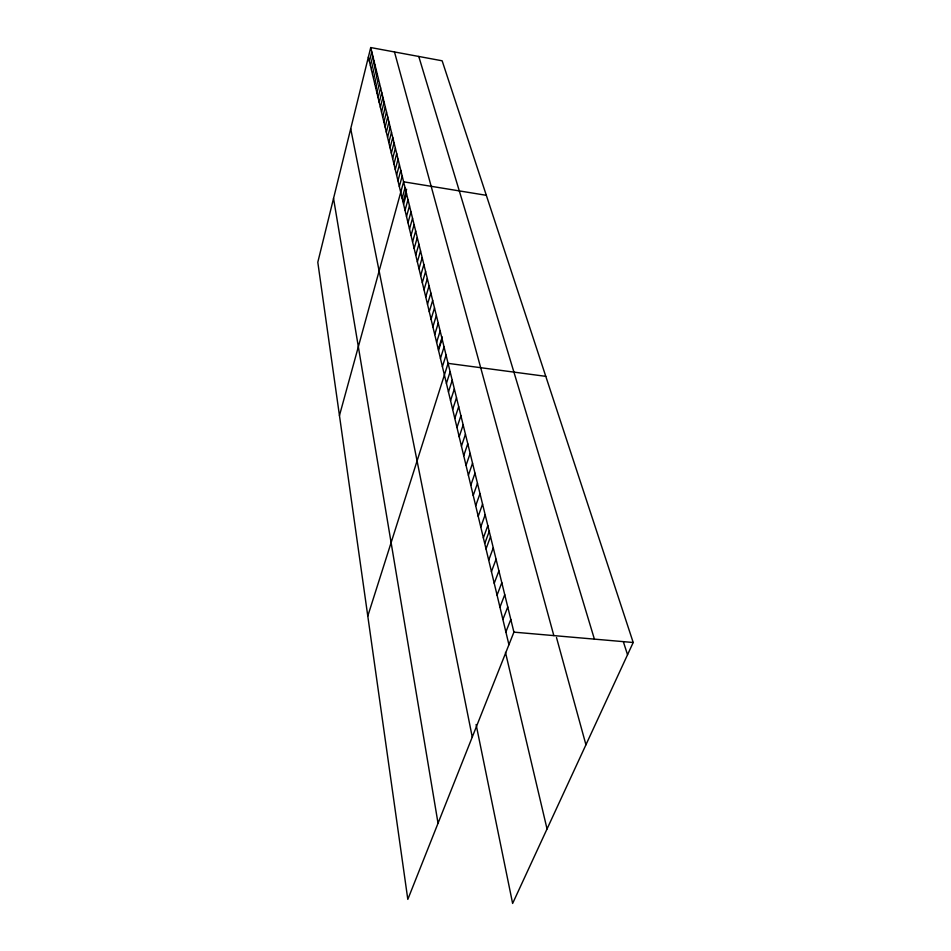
<?xml version="1.0" encoding="UTF-8"?>
<svg xmlns="http://www.w3.org/2000/svg" width="951" height="951" viewBox="0 0 951 951"><rect width="100%" height="100%" fill="white"/><g stroke="black" fill="none" stroke-linecap="round" stroke-linejoin="round"><path stroke-width="1.43" d="M370.724 47.55L317.8 262.262L407.813 899.384L513.92 632.142L370.724 47.55L442.144 60.793L633.2 642.496L512.625 903.45L476.106 724.519M369.404 61.399L371.77 51.83M370.45 65.762L372.828 56.157M371.508 70.172L373.909 60.543M372.566 74.63L374.991 64.965M373.648 79.135L376.085 69.435M374.742 83.7L377.19 73.952M375.835 88.3L378.308 78.529M376.953 92.96L379.437 83.141M378.082 97.668L380.59 87.813M379.223 102.423L381.743 92.544M380.364 107.237L382.908 97.323M381.529 112.111L384.097 102.149M382.706 117.032L385.298 107.035M383.907 122.013L386.51 111.98M385.107 127.054L387.735 116.985M386.32 132.141L388.971 122.037M387.556 137.301L390.219 127.161M388.804 142.507L391.491 132.332M390.065 147.785L392.775 137.574M391.348 153.123L394.071 142.876M392.632 158.532L395.39 148.237M393.94 163.988L396.71 153.658M395.271 169.528L398.065 159.162M396.603 175.127L399.42 164.713M397.958 180.797L400.799 170.348M399.337 186.527L402.202 176.042M339.459 415.563L403.604 181.807L486.318 195.312M402.142 198.26L405.055 187.704M403.165 201.695L406.612 189.225M403.569 204.263L406.517 193.659M405.031 210.337L407.991 199.698M406.505 216.495L409.489 205.808M407.991 222.724L411.01 212.002M409.501 229.036L412.544 218.278M411.034 235.432L414.101 224.626M412.579 241.911L415.67 231.069M414.149 248.473L417.275 237.595M415.742 255.13L418.892 244.205M417.358 261.87L420.532 250.909M418.987 268.693L422.196 257.697M420.639 275.624L423.884 264.58M422.315 282.637L425.596 271.546M424.027 289.746L427.32 278.619M425.751 296.962L429.079 285.787M427.498 304.272L430.862 293.063M429.27 311.69L432.669 300.433M431.065 319.203L434.5 307.91M432.895 326.835L436.354 315.494M434.738 334.562L438.233 323.185M436.616 342.408L440.147 330.996M438.447 349.088L442.227 336.951M438.518 350.372L442.084 338.913M440.456 358.444L444.058 346.937M442.405 366.634L446.055 355.092M367.787 616.058L448.076 363.365L545.779 376.346M446.423 383.396L450.132 371.77M448.468 391.955L452.224 380.293M450.548 400.656L454.34 388.947M452.664 409.477L456.504 397.732M454.804 418.452L458.679 406.659M456.979 427.546L460.902 415.718M459.19 436.794L463.161 424.931M461.437 446.185L465.443 434.274M463.719 455.731L467.773 443.772M466.038 465.419L470.139 453.425M468.391 475.274L472.54 463.244M470.793 485.283L474.989 473.206M473.218 495.459L477.473 483.346M475.69 505.801L479.993 493.652M478.21 516.322L482.561 504.125M480.766 527.009L485.165 514.776M483.37 537.886L487.827 525.618M484.915 543.176L489.444 530.777M486.009 548.941L490.526 536.637M488.707 560.187L493.272 547.847M491.441 571.634L496.065 559.259M494.223 583.284L498.906 570.873M497.064 595.136L501.807 582.69M499.953 607.202L504.743 594.72M502.889 619.481L507.751 606.964M505.873 631.987L510.806 619.446M513.92 632.142L633.2 642.496M623.499 642.187L627.541 654.74M418.773 56.466L594.399 639.131M556.49 637.503L585.935 744.776M394.487 51.96L553.839 635.613M368.37 57.084L508.928 644.719M505.48 652.434L547.039 828.963M350.705 128.765L472.255 737.073M333.539 198.414L438.042 823.257"/></g></svg>
